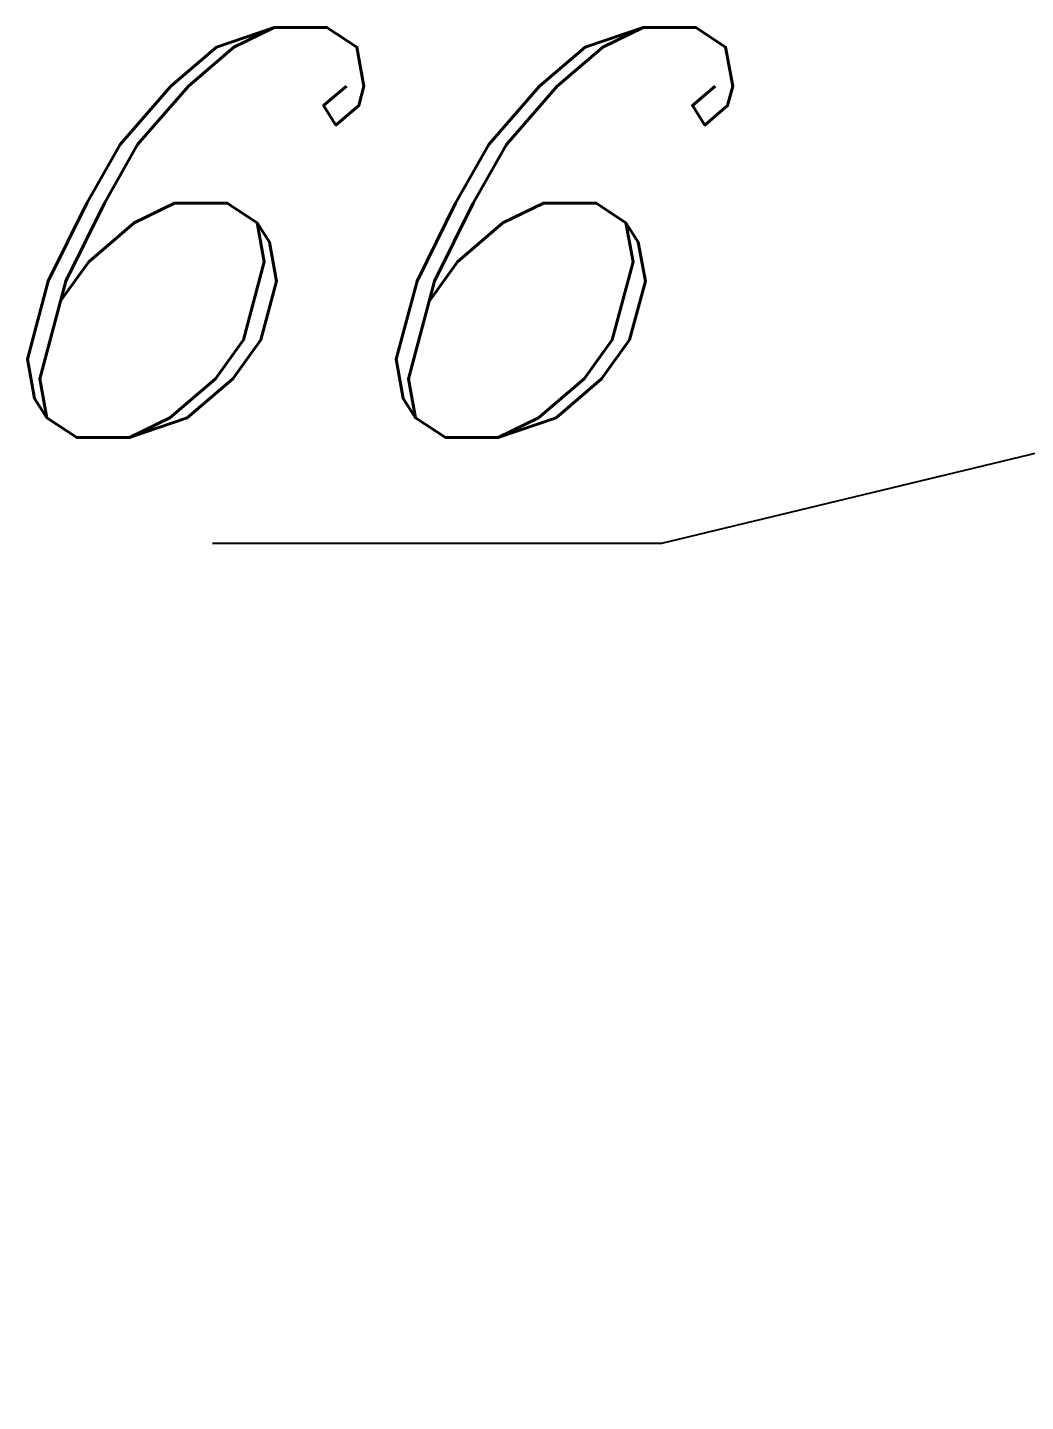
# Model space of a CAD drawing. Header units: inches. Extents: x -350577 to -266477, y -437959 to -377535.
# Drawn here: x -290570 to -289839, y -415308 to -414302 of the extents above; entities that cross this region are included whole.
import ezdxf

# ---------------------------------------------------------------- set-up
doc = ezdxf.new("R2010")
doc.units = ezdxf.units.IN
doc.header["$MEASUREMENT"] = 0
doc.layers.add('ORGINAL (itatec)', color=3, linetype='Continuous', lineweight=9)
doc.styles.add('Geniso', font='geniso.shx', dxfattribs={"oblique": 15})
doc.dimstyles.new('scale 1b100', dxfattribs={"dimscale": 100, "dimtxt": 3, "dimasz": 2.5, "dimexe": 1, "dimexo": 1, "dimgap": 1, "dimtad": 1, "dimdec": 0, "dimzin": 0, "dimdsep": 46, "dimtxsty": 'Geniso', "dimcen": 0, "dimclrd": 1, "dimclre": 1, "dimclrt": 7, "dimadec": 0, "dimazin": 0, "dimtfac": 1, "dimtdec": 0, "dimtmove": 0, "dimatfit": 3, "dimfxl": 0.75, "dimtolj": 1, "dimtzin": 0, "dimarcsym": 0})

msp = doc.modelspace()

# ---------------------------------------------------------------- texts
at = {"layer": 'ORGINAL (itatec)', "color": 7, "insert": (-290354.2, -414452.3), "char_height": 300, "attachment_point": 5, "style": 'Geniso'}
msp.add_mtext('{\\Fitalic|c0;66}', dxfattribs=at)

# ---------------------------------------------------------------- leaders
at = {"layer": 'ORGINAL (itatec)'}
for points in [[(-289311.6, -414489), (-290106.1, -414679.9), (-290434.7, -414679.9)], [(-289388.4, -415183.6), (-290020, -416077.3), (-290348.7, -416077.3)]]:
    msp.add_leader(points, dimstyle='scale 1b100', override={"dimldrblk": 'DotSmall'}, dxfattribs=at)

doc.saveas('drawing.dxf')
